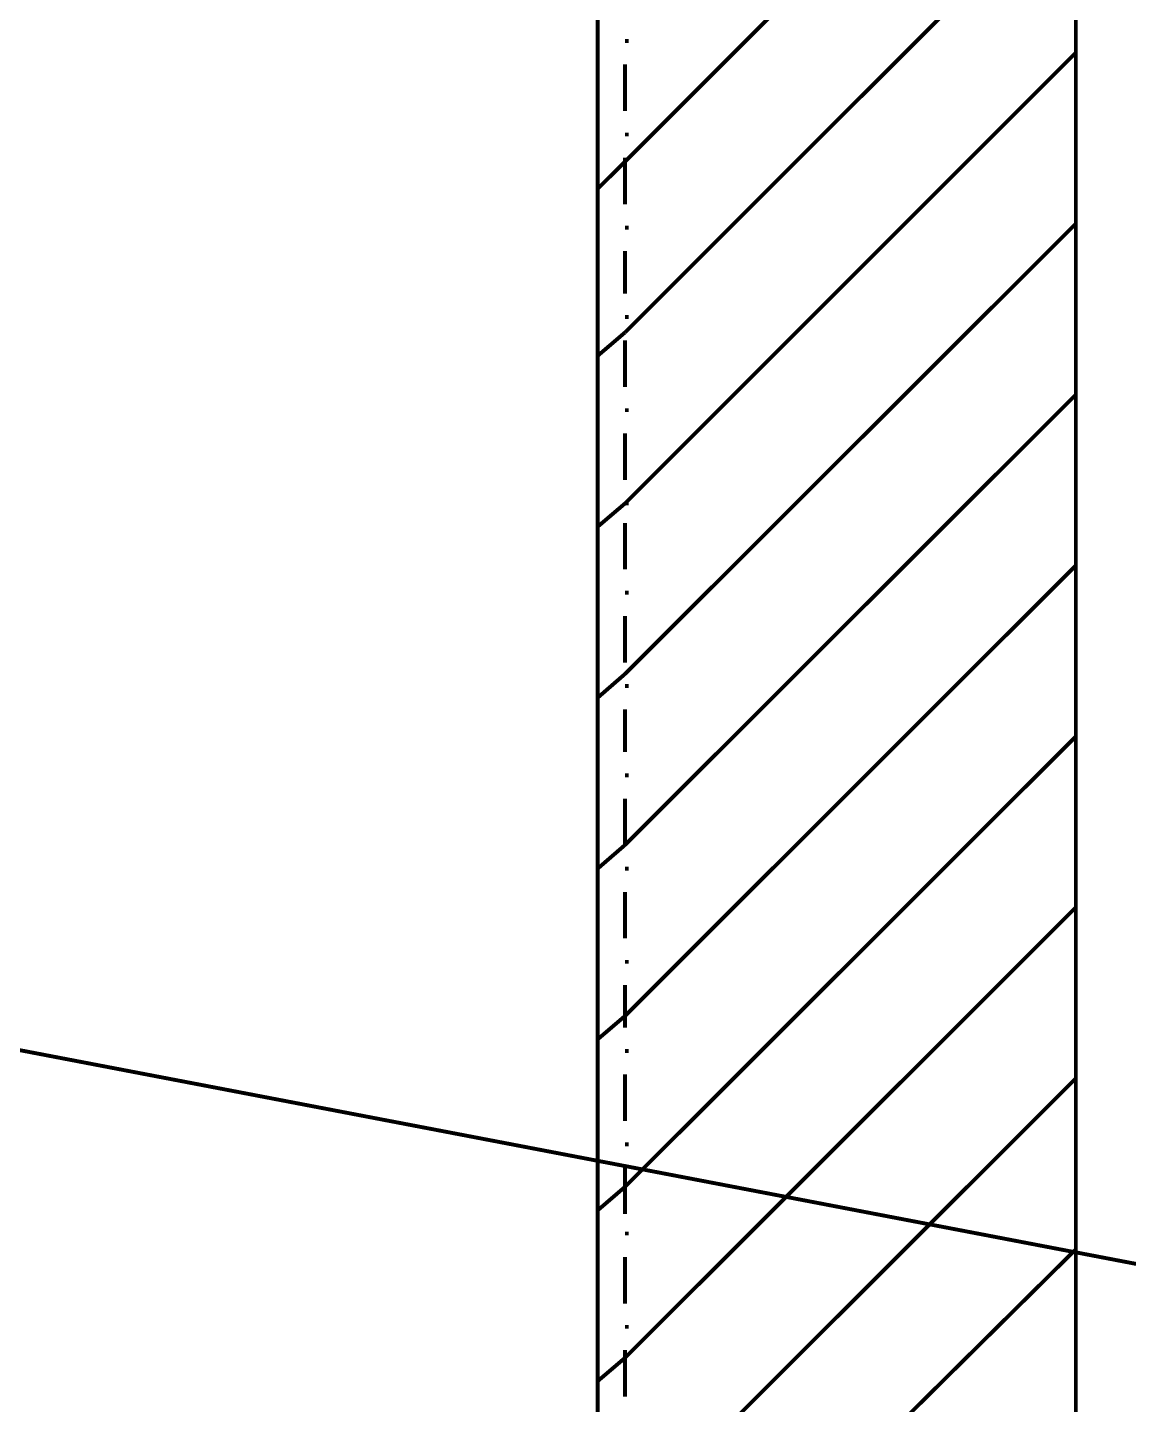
# Model space of a CAD drawing. Header units: metres. Extents: x 3290 to 4536, y 1562 to 1983.
# Drawn here: x 4170.62 to 4178.08, y 1688.43 to 1697.76 of the extents above; entities that cross this region are included whole.
import ezdxf

# ---------------------------------------------------------------- set-up
doc = ezdxf.new("R2010")
doc.units = ezdxf.units.M
doc.layers.add('C00-00-00-BLACK', color=7, linetype='Continuous')
doc.layers.add('C00-7E-FF', color=150, linetype='Continuous')

msp = doc.modelspace()

# ---------------------------------------------------------------- linework, layer by layer
at = {"layer": 'C00-00-00-BLACK', "const_width": 0.0263}
for points in [[(4174.483, 1678.7134), (4174.483, 1708.9115)], [(4177.7226, 1675.501), (4177.7226, 1708.7805)], [(4174.6674, 1696.8522), (4177.7226, 1699.908)], [(4174.6674, 1695.6944), (4177.7226, 1698.749)], [(4174.6674, 1697.6702), (4174.6935, 1697.6702)], [(4174.6674, 1694.5354), (4177.7226, 1697.5913)], [(4174.6674, 1697.5118), (4174.6674, 1697.1969)], [(4174.6674, 1697.0366), (4174.6935, 1697.0366)], [(4174.6674, 1696.8789), (4174.6674, 1696.564)], [(4174.483, 1696.6683), (4174.6674, 1696.8522)], [(4174.6674, 1693.3796), (4177.7226, 1696.4323)], [(4174.6674, 1696.4056), (4174.6935, 1696.4056)], [(4174.6674, 1696.2478), (4174.6674, 1695.959)], [(4174.6674, 1695.8), (4174.6935, 1695.8)], [(4174.483, 1695.5367), (4174.6674, 1695.6944)], [(4174.6674, 1695.6416), (4174.6674, 1695.3261)], [(4174.6674, 1692.2206), (4177.7226, 1695.2733)], [(4174.6674, 1695.1683), (4174.6935, 1695.1683)], [(4174.6674, 1695.0106), (4174.6674, 1694.6951)], [(4174.483, 1694.3783), (4174.6674, 1694.5354)], [(4174.6674, 1694.5354), (4174.6935, 1694.5354)], [(4174.6674, 1694.4044), (4174.6674, 1694.0889)], [(4174.6674, 1691.0616), (4177.7226, 1694.1156)], [(4174.6674, 1693.9311), (4174.6935, 1693.9311)], [(4174.6674, 1693.7727), (4174.6674, 1693.4578)], [(4174.483, 1693.2193), (4174.6674, 1693.3796)], [(4174.6674, 1693.2982), (4174.6935, 1693.2982)], [(4174.6674, 1693.1404), (4174.6674, 1692.851)], [(4174.6674, 1689.9032), (4177.7226, 1692.9566)], [(4174.6674, 1692.6939), (4174.6935, 1692.6939)], [(4174.6674, 1692.5361), (4174.6674, 1692.2206)], [(4174.483, 1692.061), (4174.6674, 1692.2206)], [(4174.6674, 1692.061), (4174.6935, 1692.061)], [(4174.6674, 1691.9026), (4174.6674, 1691.5877)], [(4174.6674, 1688.7442), (4177.7226, 1691.7982)], [(4174.6674, 1691.4293), (4174.6935, 1691.4293)], [(4174.6674, 1691.2721), (4174.6674, 1690.9827)], [(4174.483, 1690.9038), (4174.6674, 1691.0616)], [(4174.6674, 1690.825), (4174.6935, 1690.825)], [(4174.6674, 1690.6659), (4174.6674, 1690.3504)], [(4174.6674, 1687.5865), (4177.7226, 1690.6392)], [(4174.6674, 1690.1927), (4174.6935, 1690.1927)], [(4174.6674, 1690.0343), (4174.6674, 1689.7194)], [(4174.483, 1689.7448), (4174.6674, 1689.9032)], [(4174.6674, 1689.5877), (4174.6935, 1689.5877)], [(4174.6674, 1686.4542), (4177.7226, 1689.4809)], [(4174.6674, 1689.4281), (4174.6674, 1689.1126)], [(4174.6674, 1688.9548), (4174.6935, 1688.9548)], [(4174.6674, 1688.7977), (4174.6674, 1688.4815)], [(4174.483, 1688.5871), (4174.6674, 1688.7442)]]:
    msp.add_lwpolyline(points, dxfattribs=at)
at = {"layer": 'C00-7E-FF', "const_width": 0.0263}
msp.add_lwpolyline([(4198.5079, 1685.4791), (4167.7129, 1691.3771)], dxfattribs=at)

doc.saveas('drawing.dxf')
